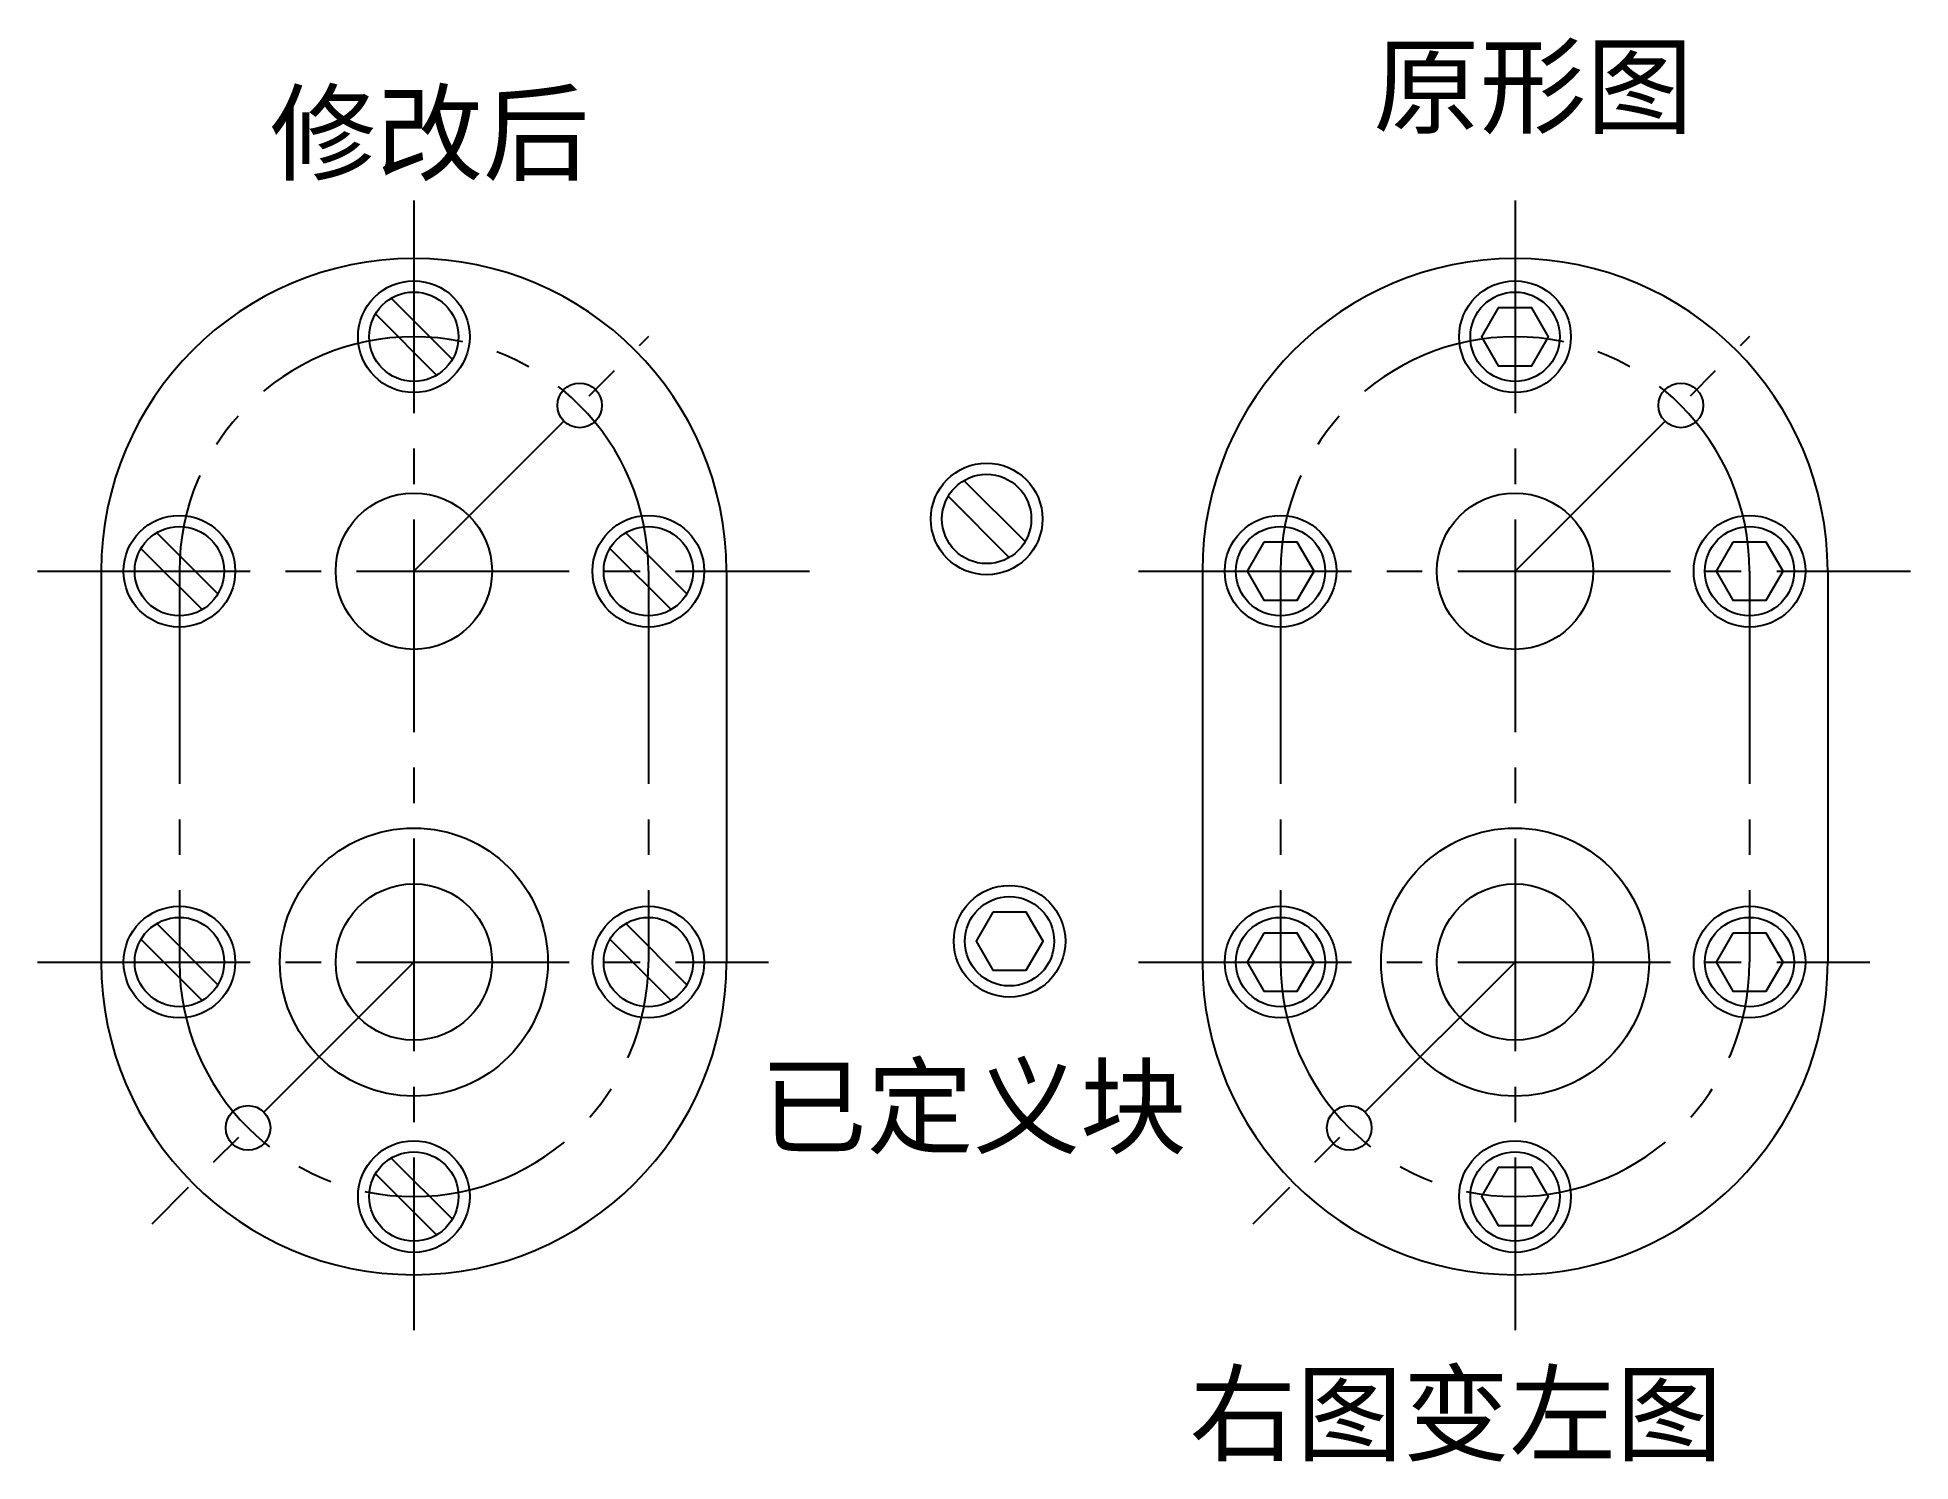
# Model space of a CAD drawing. Header units: millimetres. Extents: x 134 to 302, y 96 to 224.
import ezdxf

# ---------------------------------------------------------------- set-up
doc = ezdxf.new("R2010")
doc.units = ezdxf.units.MM
doc.linetypes.add('CENTER2', pattern=[28.575, 19.05, -3.175, 3.175, -3.175])
doc.layers.add('点划线', color=1, linetype='CENTER2')
doc.layers.add('粗实线', color=7, linetype='Continuous')
doc.styles.get("Standard").update_dxf_attribs({"font": 'SimSun.ttf'})

# ---------------------------------------------------------------- blocks, each defined once
blk = doc.blocks.new('LD')
at = {"layer": '粗实线'}
blk.add_lwpolyline([(-1.5, 2.6), (-3, 0), (-1.5, -2.6), (1.5, -2.6), (3, 0), (1.5, 2.6)], close=True, dxfattribs=at)
for radius in [5, 4]:
    blk.add_circle((0, 0), radius, dxfattribs=at)

msp = doc.modelspace()

# ---------------------------------------------------------------- linework, layer by layer
at = {"layer": '点划线'}
for p, q in [((167.51, 209.06), (167.51, 107.9)), ((266.13, 209.06), (266.13, 107.9)), ((167.51, 175.85), (188.56, 196.9)), ((266.13, 175.85), (287.17, 196.9)), ((133.8, 175.85), (202.94, 175.85)), ((146.51, 175.85), (146.51, 140.85)), ((188.51, 175.85), (188.51, 140.85)), ((232.42, 175.85), (301.55, 175.85)), ((245.13, 175.85), (245.13, 140.85)), ((287.13, 175.85), (287.13, 140.85)), ((133.8, 140.85), (199.28, 140.85)), ((167.51, 140.85), (144.04, 117.39)), ((232.42, 140.85), (297.9, 140.85)), ((266.13, 140.85), (242.66, 117.39))]:
    msp.add_line(p, q, dxfattribs=at)
for centre, start, end in [((167.51, 175.85), 0, 180), ((266.13, 175.85), 0, 180), ((167.51, 140.85), 180, 0), ((266.13, 140.85), 180, 0)]:
    msp.add_arc(centre, 21, start, end, dxfattribs=at)
at = {"layer": '粗实线'}
for p, q in [((165.48, 200.3), (170.96, 194.82)), ((164.07, 198.89), (169.54, 193.41)), ((216.78, 183.98), (222.26, 178.5)), ((215.36, 182.56), (220.84, 177.08)), ((143.07, 177.89), (148.54, 172.41)), ((144.48, 179.3), (149.96, 173.82)), ((185.07, 177.89), (190.54, 172.41)), ((186.48, 179.3), (191.96, 173.82)), ((139.51, 175.85), (139.51, 140.85)), ((195.51, 175.85), (195.51, 140.85)), ((238.13, 175.85), (238.13, 140.85)), ((294.13, 175.85), (294.13, 140.85)), ((144.48, 144.3), (149.96, 138.82)), ((186.48, 144.3), (191.96, 138.82)), ((143.07, 142.89), (148.54, 137.41)), ((185.07, 142.89), (190.54, 137.41)), ((165.48, 123.3), (170.96, 117.82)), ((164.07, 121.89), (169.54, 116.41))]:
    msp.add_line(p, q, dxfattribs=at)
for centre, radius in [((167.51, 196.85), 5), ((167.51, 196.85), 4), ((182.36, 190.7), 2), ((280.98, 190.7), 2), ((218.81, 180.53), 5), ((218.81, 180.53), 4), ((167.51, 175.85), 7), ((266.13, 175.85), 7), ((146.51, 175.85), 5), ((146.51, 175.85), 4), ((188.51, 175.85), 5), ((188.51, 175.85), 4), ((167.51, 140.85), 12), ((266.13, 140.85), 12), ((167.51, 140.85), 7), ((266.13, 140.85), 7), ((146.51, 140.85), 5), ((146.51, 140.85), 4), ((188.51, 140.85), 5), ((188.51, 140.85), 4), ((152.66, 126), 2), ((251.28, 126), 2), ((167.51, 119.85), 5), ((167.51, 119.85), 4)]:
    msp.add_circle(centre, radius, dxfattribs=at)
for centre, start, end in [((167.51, 175.85), 0, 180), ((266.13, 175.85), 0, 180), ((167.51, 140.85), 180, 0), ((266.13, 140.85), 180, 0)]:
    msp.add_arc(centre, 28, start, end, dxfattribs=at)

# ---------------------------------------------------------------- block references
msp.add_blockref('LD', (220.86, 142.71))
for p in [(266.13, 196.85), (245.13, 175.85), (287.13, 175.85), (245.13, 140.85), (287.13, 140.85), (266.13, 119.85)]:
    msp.add_blockref('LD', p, dxfattribs=at)

# ---------------------------------------------------------------- texts
at = {"color": 1}
for s, p in [('原形图', (253.43, 215.78)), ('修改后', (154.61, 211.58))]:
    msp.add_text(s, height=7, dxfattribs=at).set_placement(p)
at = {"color": 5}
msp.add_text('已定义块', height=7, dxfattribs=at).set_placement((198.53, 124.41))
msp.add_text('右图变左图', height=7).set_placement((236.99, 96.9))

doc.saveas('drawing.dxf')
